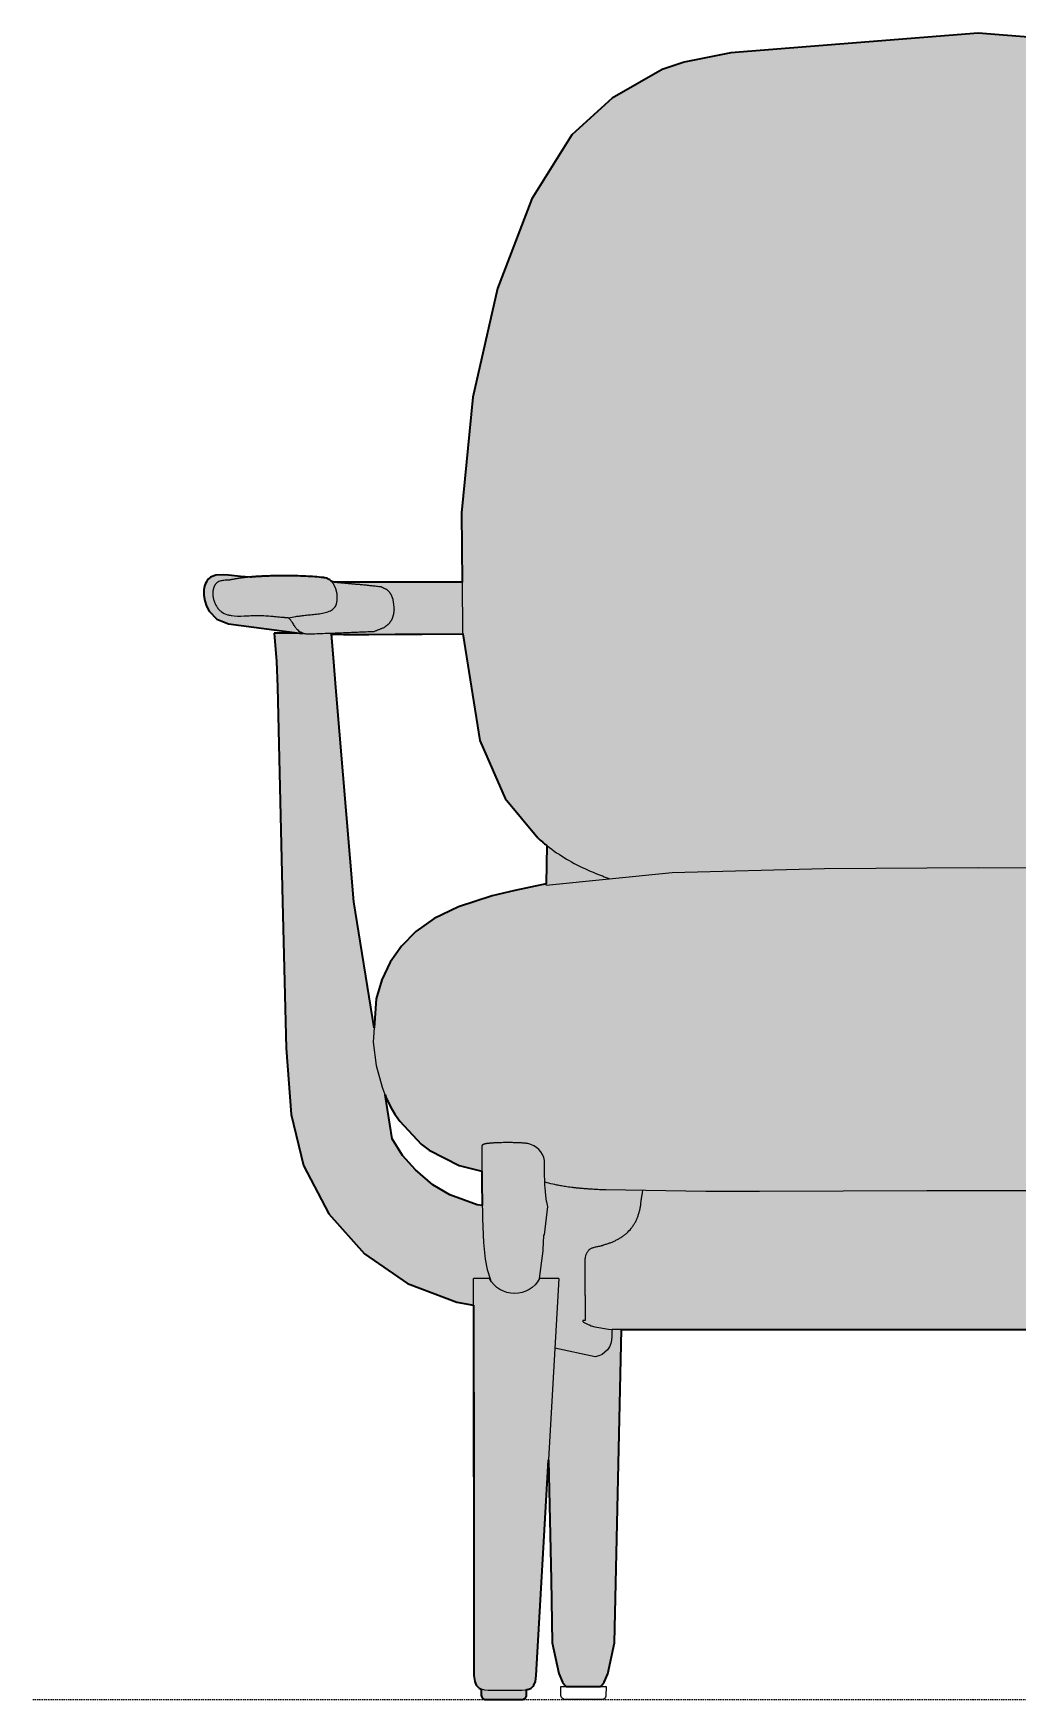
# Model space of a CAD drawing. Header units: millimetres. Extents: x 0 to 2534, y -1316 to 829.
# Drawn here: x 0 to 490, y 0 to 829 of the extents above; entities that cross this region are included whole.
import ezdxf

# ---------------------------------------------------------------- set-up
doc = ezdxf.new("R2010")
doc.units = ezdxf.units.MM
doc.linetypes.add('Dots', pattern=[1, 0, -1])
doc.layers.add('Blocks', color=7, linetype='Continuous')
doc.layers.add('Blocks$Fill', color=7, linetype='Continuous', true_color=0xffffff)
for name, color, linetype, lineweight, true_color in [('Blocks$Inner', 7, 'Continuous', 25, 0x007f00), ('Blocks$Outline', 7, 'Continuous', 35, 0xff3f3f), ('Groud', 7, 'Dots', 25, 0x243775)]:
    doc.layers.add(name, color=color, linetype=linetype, lineweight=lineweight, true_color=true_color)

# ---------------------------------------------------------------- blocks, each defined once
blk = doc.blocks.new('Fred Front')
at = {"layer": 'Blocks$Fill'}
h = blk.add_hatch(color=256, dxfattribs=at)
h.paths.add_polyline_path([(-124.25, 590.84), (-129.96, 648.33), (-142.15, 702.54), (-159.21, 747.09), (-179.12, 778.93), (-199.29, 797.28), (-224.16, 811.41), (-234.98, 815.16), (-258.33, 819.86), (-381.39, 829.49), (-504.45, 819.86), (-527.8, 815.16), (-538.63, 811.41), (-563.49, 797.28), (-583.66, 778.93), (-603.57, 747.09), (-620.64, 702.54), (-632.83, 648.33), (-638.53, 590.84), (-638.21, 556.34), (-701.71, 556.33), (-702.98, 556.47), (-703.02, 556.53), (-704.05, 557.44), (-705.17, 558.06), (-706.25, 558.39), (-706.73, 558.49), (-706.93, 558.52), (-707.21, 558.56), (-711.47, 558.95), (-715.9, 559.23), (-721.31, 559.43), (-726.33, 559.48), (-731.84, 559.41), (-739.21, 559.12), (-743.2, 558.84), (-743.71, 558.8), (-754.46, 559.83), (-756.94, 560), (-760.74, 559.73), (-763.44, 558.68), (-764.52, 557.77), (-765.01, 557.17), (-765.45, 556.47), (-765.85, 555.65), (-766.18, 554.71), (-766.45, 553.65), (-766.62, 552.47), (-766.7, 551.2), (-766.67, 549.87), (-766.25, 547), (-765.38, 544.25), (-764.1, 541.76), (-760.27, 537.9), (-754.39, 535.48), (-719.14, 530.93), (-717.42, 530.73), (-731.71, 530.84), (-730.56, 516.82), (-729.99, 504.12), (-725.76, 324.31), (-723.18, 291.34), (-717.03, 265.81), (-704.54, 241.8), (-686.84, 221.95), (-665.39, 207.09), (-640.81, 197.85), (-632.49, 196.37), (-632.31, 11.98), (-631.85, 9.07), (-631.13, 7.27), (-630.71, 6.67), (-630.22, 6.15), (-629.69, 5.73), (-628.7, 5.23), (-628.71, 2.2), (-628.62, 1.76), (-628.43, 1.29), (-628.15, 0.86), (-627.81, 0.51), (-627.43, 0.25), (-626.97, 0.07), (-626.27, -0.02), (-608.47, 0.02), (-607.74, 0.12), (-607.32, 0.32), (-606.95, 0.6), (-606.63, 0.98), (-606.38, 1.41), (-606.23, 1.83), (-606.12, 2.6), (-606.17, 4.86), (-606.17, 4.86), (-606.17, 4.86), (-606.17, 4.86), (-606.17, 4.86), (-606.17, 4.86), (-606.17, 4.86), (-606.17, 4.86), (-606.17, 4.86), (-606.17, 4.86), (-606.17, 4.86), (-606.17, 4.86), (-606.17, 4.86), (-606.17, 4.86), (-606.17, 4.86), (-606.17, 4.86), (-606.17, 4.86), (-606.17, 4.86), (-606.17, 4.86), (-606.17, 4.86), (-606.17, 4.86), (-606.17, 4.86), (-606.17, 4.86), (-606.17, 4.86), (-606.17, 4.86), (-606.17, 4.86), (-606.17, 4.86), (-606.17, 4.86), (-606.17, 4.86), (-606.17, 4.86), (-606.17, 4.86), (-606.17, 4.86), (-606.17, 4.86), (-606.17, 4.86), (-606.17, 4.86), (-606.17, 4.86), (-606.17, 4.86), (-606.17, 4.86), (-606.17, 4.86), (-606.17, 4.86), (-606.17, 4.86), (-606.17, 4.86), (-606.17, 4.86), (-606.17, 4.86), (-606.17, 4.86), (-606.17, 4.86), (-606.17, 4.86), (-606.17, 4.86), (-606.17, 4.86), (-606.18, 4.86), (-606.18, 4.86), (-606.18, 4.86), (-606.18, 4.86), (-606.19, 4.87), (-606.19, 4.87), (-606.21, 4.87), (-606.24, 4.87), (-606.29, 4.87), (-604.98, 5.2), (-603.92, 5.73), (-603.39, 6.15), (-602.89, 6.67), (-602.47, 7.27), (-601.75, 9.07), (-601.29, 11.98), (-595.25, 119.21), (-593.44, 28.3), (-590.02, 12.94), (-588.24, 8.76), (-587.32, 7.37), (-586.41, 6.48), (-584.2, 6.48), (-579.5, 6.48), (-569.38, 6.48), (-568.45, 7.36), (-567.52, 8.74), (-565.75, 12.84), (-562.35, 28.34), (-558.97, 184.23), (-203.82, 184.23), (-200.43, 28.34), (-197.03, 12.84), (-195.26, 8.74), (-194.33, 7.36), (-193.41, 6.48), (-178.58, 6.48), (-176.37, 6.48), (-175.46, 7.37), (-174.54, 8.76), (-172.76, 12.94), (-169.34, 28.3), (-168.83, 59.68), (-167.53, 119.19), (-161.49, 11.98), (-161.03, 9.06), (-160.31, 7.27), (-159.89, 6.67), (-159.4, 6.15), (-158.86, 5.72), (-157.8, 5.19), (-156.51, 4.87), (-156.57, 4.87), (-156.59, 4.87), (-156.6, 4.87), (-156.6, 4.86), (-156.6, 4.86), (-156.61, 4.86), (-156.61, 4.86), (-156.61, 4.86), (-156.61, 4.86), (-156.61, 4.86), (-156.61, 4.86), (-156.61, 4.86), (-156.61, 4.86), (-156.61, 4.86), (-156.61, 4.86), (-156.61, 4.86), (-156.61, 4.86), (-156.61, 4.86), (-156.61, 4.86), (-156.61, 4.86), (-156.61, 4.86), (-156.61, 4.86), (-156.61, 4.86), (-156.61, 4.86), (-156.61, 4.86), (-156.61, 4.86), (-156.61, 4.86), (-156.61, 4.86), (-156.61, 4.86), (-156.61, 4.86), (-156.61, 4.86), (-156.61, 4.86), (-156.61, 4.86), (-156.61, 4.86), (-156.61, 4.86), (-156.61, 4.86), (-156.61, 4.86), (-156.61, 4.86), (-156.61, 4.86), (-156.61, 4.86), (-156.61, 4.86), (-156.61, 4.86), (-156.61, 4.86), (-156.61, 4.86), (-156.61, 4.86), (-156.61, 4.86), (-156.61, 4.86), (-156.61, 4.86), (-156.61, 4.86), (-156.61, 4.86), (-156.61, 4.86), (-156.61, 4.86), (-156.61, 4.86), (-156.61, 4.86), (-156.61, 4.86), (-156.61, 4.86), (-156.67, 2.6), (-156.56, 1.83), (-156.4, 1.41), (-156.15, 0.98), (-155.83, 0.6), (-155.46, 0.32), (-155.04, 0.12), (-154.31, 0.02), (-136.51, -0.02), (-135.81, 0.07), (-135.35, 0.25), (-134.97, 0.51), (-134.63, 0.86), (-134.35, 1.29), (-134.16, 1.76), (-134.07, 2.2), (-134.06, 3.78), (-134.08, 5.23), (-133.09, 5.73), (-132.56, 6.15), (-132.07, 6.67), (-131.65, 7.27), (-130.93, 9.06), (-130.47, 11.98), (-130.3, 196.37), (-121.98, 197.85), (-97.39, 207.09), (-75.94, 221.95), (-58.24, 241.8), (-45.75, 265.81), (-39.6, 291.34), (-37.03, 324.31), (-35.3, 397.17), (-32.23, 516.82), (-31.07, 530.84), (-45.36, 530.73), (-8.39, 535.48), (-2.51, 537.9), (1.32, 541.76), (2.6, 544.25), (3.47, 547), (3.89, 549.87), (3.92, 551.2), (3.84, 552.47), (3.66, 553.65), (3.4, 554.71), (3.07, 555.65), (2.67, 556.47), (2.22, 557.17), (1.74, 557.77), (0.66, 558.68), (-2.04, 559.73), (-5.84, 560), (-8.33, 559.83), (-14.31, 559.17), (-19.07, 558.8), (-19.58, 558.84), (-25.59, 559.23), (-31.88, 559.43), (-41.47, 559.43), (-46.88, 559.23), (-51.31, 558.95), (-55.58, 558.56), (-55.6, 558.56), (-56.06, 558.49), (-56.53, 558.39), (-57.61, 558.06), (-58.74, 557.44), (-59.76, 556.53), (-59.85, 556.41), (-60.75, 556.33), (-124.58, 556.34)], flags=0)
h.paths.add_polyline_path([(-162.23, 428.99), (-145.97, 448.6), (-133.32, 477.42), (-124.94, 530.56), (-65.54, 530.19), (-59.56, 530.42), (-70.71, 397.22), (-80.85, 334.44), (-81.86, 348.8), (-84.63, 358.36), (-88.78, 367.11), (-94.36, 375.1), (-101.54, 382.33), (-110.71, 388.81), (-122.72, 394.6), (-139.56, 400.09), (-150.79, 402.83), (-166.37, 406.12), (-166.75, 425.16), (-164.57, 426.94), (-162.45, 428.79)], flags=0)
h.paths.add_polyline_path([(-86.25, 301.05), (-89.78, 279.18), (-94.97, 270.87), (-101.35, 263.65), (-110.02, 256.29), (-118.47, 251.23), (-132.07, 246.35), (-134.6, 245.93), (-134.39, 263.08), (-123.07, 265.84), (-108.2, 273.55), (-104.27, 276.51), (-93.54, 287.89), (-91.13, 291.48), (-88.84, 295.47), (-86.69, 299.92)], flags=0)
h.paths.add_polyline_path([(-654.57, 273.54), (-639.71, 265.84), (-628.39, 263.08), (-628.18, 245.93), (-630.71, 246.35), (-644.32, 251.23), (-652.76, 256.29), (-661.43, 263.65), (-667.81, 270.87), (-673.01, 279.18), (-676.53, 301.05), (-676.09, 299.92), (-673.95, 295.47), (-671.66, 291.48), (-669.24, 287.89), (-658.51, 276.51)], flags=0)
h.paths.add_polyline_path([(-637.84, 530.57), (-629.46, 477.42), (-616.81, 448.6), (-600.56, 428.99), (-600.34, 428.79), (-598.22, 426.94), (-596.03, 425.16), (-596.41, 406.12), (-623.22, 400.09), (-640.06, 394.6), (-652.07, 388.81), (-661.24, 382.33), (-668.42, 375.1), (-674.01, 367.11), (-678.15, 358.36), (-680.93, 348.8), (-681.93, 334.44), (-692.07, 397.22), (-701.09, 503.86), (-703.22, 530.42), (-697.24, 530.19), (-684.53, 530.29)], flags=0)
at = {"layer": 'Blocks$Inner'}
for p, q in [((-596.42, 405.49), (-596.03, 425.16)), ((-599.68, 209.66), (-597.95, 223.42)), ((-632.31, 11.98), (-632.5, 209.66))]:
    blk.add_line(p, q, dxfattribs=at)
for points in [[(-638.53, 590.84), (-632.83, 648.33), (-620.64, 702.54), (-603.57, 747.09), (-583.66, 778.93), (-563.49, 797.28), (-538.63, 811.41), (-527.8, 815.16), (-504.45, 819.86), (-381.39, 829.49), (-258.33, 819.86), (-234.98, 815.16), (-224.16, 811.41), (-199.29, 797.28), (-179.12, 778.93), (-159.21, 747.09), (-142.15, 702.54), (-129.96, 648.33), (-124.25, 590.84)], [(-716.87, 530.67), (-719.14, 530.93), (-754.39, 535.48), (-760.27, 537.9), (-764.1, 541.76), (-765.38, 544.25), (-766.25, 547), (-766.67, 549.87), (-766.7, 551.2), (-766.62, 552.47), (-766.45, 553.65), (-766.18, 554.71), (-765.85, 555.65), (-765.45, 556.47), (-765.01, 557.17), (-764.52, 557.77), (-763.44, 558.68), (-760.74, 559.73), (-756.94, 560), (-754.46, 559.83), (-748.47, 559.17), (-743.71, 558.8)], [(-638, 556.34), (-702.09, 556.33)], [(-632.48, 196.37), (-640.81, 197.85), (-665.39, 207.09), (-686.84, 221.95), (-704.54, 241.8), (-717.03, 265.81), (-723.18, 291.34), (-725.76, 324.31), (-727.49, 397.17), (-729.99, 504.12), (-730.56, 516.82), (-731.71, 530.84)], [(-731.71, 530.84), (-731.07, 530.84), (-728.94, 530.84), (-725.55, 530.84), (-721.02, 530.84), (-717.04, 530.72)], [(-703.25, 530.76), (-702.05, 516.61), (-701.09, 503.86), (-692.07, 397.22), (-681.93, 334.44)], [(-703.22, 530.42), (-697.24, 530.19), (-684.53, 530.29), (-671.46, 530.35), (-658.01, 530.41), (-637.84, 530.57)], [(-596.42, 405.44), (-533.68, 411.81), (-457.95, 413.67), (-381.39, 414.29), (-304.83, 413.67), (-229.1, 411.81), (-166.36, 405.44)], [(-596.41, 406.12), (-612, 402.83), (-623.22, 400.09), (-640.06, 394.6), (-652.07, 388.81), (-661.24, 382.33), (-668.42, 375.1), (-674.01, 367.11), (-678.15, 358.36), (-680.93, 348.8), (-682.43, 327.24), (-680.95, 315.65), (-678.01, 304.81), (-676.09, 299.92), (-673.95, 295.47), (-671.66, 291.48), (-669.24, 287.89), (-658.51, 276.51), (-654.57, 273.54)], [(-676.53, 301.05), (-673.01, 279.18), (-667.81, 270.87), (-661.43, 263.65), (-652.76, 256.29), (-644.32, 251.23), (-630.71, 246.35), (-628.18, 245.93)], [(-628.45, 275.41), (-628.37, 257.84), (-628.09, 240.4), (-628.06, 239.3), (-627.48, 227.54), (-626.65, 219.32), (-625.75, 214.11), (-624.13, 208.96)], [(-654.57, 273.54), (-639.71, 265.84), (-628.39, 263.08)], [(-597.29, 231.45), (-595.63, 245.47), (-595.78, 246.08), (-596.13, 247.84), (-596.15, 247.91), (-596.58, 250.94), (-596.9, 254.69), (-596.97, 256.17), (-597.07, 258.6), (-597.14, 260.93), (-597.2, 264.08), (-597.26, 268.3)], [(-196.11, 253.72), (-245.81, 252.95), (-260.66, 252.97), (-261.55, 252.97), (-263.55, 252.98), (-272.57, 253.01), (-355.81, 253.24), (-381.39, 253.21), (-406.97, 253.24), (-490.21, 253.01), (-499.23, 252.98), (-501.24, 252.97), (-502.12, 252.97), (-516.97, 252.95), (-566.68, 253.72)], [(-590.16, 209.66), (-601.29, 11.98), (-601.75, 9.07), (-602.47, 7.27), (-602.89, 6.67), (-603.39, 6.15), (-603.92, 5.73), (-604.98, 5.2), (-606.7, 4.76), (-608.44, 4.57), (-625.17, 4.57), (-626.9, 4.76), (-628.63, 5.2), (-629.69, 5.73), (-630.22, 6.15), (-630.71, 6.67), (-631.13, 7.27), (-631.85, 9.07), (-632.31, 11.98)], [(-577.75, 187.92), (-575.46, 186.72), (-574.9, 186.49), (-574, 186.15), (-572.11, 185.52), (-565.31, 184.43), (-563.61, 184.24)], [(-199.18, 184.23), (-381.39, 184.23), (-563.61, 184.23)], [(-558.97, 184.24), (-562.35, 28.34)], [(-572, 170.7), (-592.11, 174.97)], [(-586.41, 6.48), (-587.32, 7.37), (-588.24, 8.76), (-590.02, 12.94), (-593.44, 28.3), (-593.96, 59.68), (-595.26, 119.5)], [(-569.38, 6.48), (-568.45, 7.36), (-567.52, 8.74), (-565.75, 12.84), (-562.35, 28.34)], [(-626.03, -0.03), (-626.27, -0.02), (-626.97, 0.07), (-627.43, 0.25), (-627.81, 0.51), (-628.15, 0.86), (-628.43, 1.29), (-628.62, 1.76), (-628.71, 2.2), (-628.72, 3.78), (-628.7, 5.23)], [(-626.27, -0.02), (-608.47, 0.02), (-607.74, 0.12), (-607.32, 0.32), (-606.95, 0.6), (-606.63, 0.98), (-606.38, 1.41), (-606.23, 1.83), (-606.12, 2.6), (-606.17, 4.86)], [(-566.56, 6.48), (-566.69, 1.66), (-566.91, 1.19), (-567.22, 0.77), (-567.6, 0.44), (-568.02, 0.21), (-568.45, 0.08), (-569.23, 0.01), (-586.42, 0.01), (-587.04, 0.05), (-587.6, 0.19), (-588, 0.4), (-588.36, 0.7), (-588.68, 1.08), (-588.92, 1.54), (-589.07, 2.03), (-589.15, 3.13), (-589.1, 6.48)]]:
    blk.add_lwpolyline(points, dxfattribs=at)
for centre, radius, start, end in [((-607.33, 266.77), 10.19, 8.61111, 79.76734), ((-577.44, 188.6), 0.737, 168.49898, 240.96189)]:
    blk.add_arc(centre, radius, start, end, dxfattribs=at)
at = {"layer": 'Blocks$Inner', "extrusion": (0, 0, -1)}
for centre, radius, start, end in [((612.1, 216.12), 14, 207.48536, 332.51464), ((573.37, 180.24), 9.63, 176.67038, 261.8061)]:
    blk.add_arc(centre, radius, start, end, dxfattribs=at)
at = {"layer": 'Blocks$Inner'}
for points, degree in [([(-638.53, 590.84), (-637.97, 531.4)], 1), ([(-749.99, 558.06), (-754.21, 557.28)], 1), ([(-748.39, 558.29), (-749.99, 558.06)], 1), ([(-747.57, 558.39), (-748.39, 558.29)], 1), ([(-746.72, 558.49), (-747.57, 558.39)], 1), ([(-745.86, 558.59), (-746.72, 558.49)], 1), ([(-744.99, 558.68), (-745.86, 558.59)], 1), ([(-744.11, 558.76), (-744.99, 558.68)], 1), ([(-743.2, 558.84), (-744.11, 558.76)], 1), ([(-742.21, 558.92), (-743.2, 558.84)], 1), ([(-741.21, 559), (-742.21, 558.92)], 1), ([(-740.21, 559.06), (-741.21, 559)], 1), ([(-739.21, 559.12), (-740.21, 559.06)], 1), ([(-737.19, 559.23), (-739.21, 559.12)], 1), ([(-735.98, 559.28), (-737.19, 559.23)], 1), ([(-735.14, 559.31), (-735.98, 559.28)], 1), ([(-731.84, 559.41), (-735.14, 559.31)], 1), ([(-730.9, 559.43), (-731.84, 559.41)], 1), ([(-726.33, 559.48), (-730.9, 559.43)], 1), ([(-721.31, 559.43), (-726.33, 559.48)], 1), ([(-715.9, 559.23), (-721.31, 559.43)], 1), ([(-711.47, 558.95), (-715.9, 559.23)], 1), ([(-707.21, 558.56), (-711.47, 558.95)], 1), ([(-707.18, 558.56), (-707.21, 558.56)], 1), ([(-707.11, 558.55), (-707.18, 558.56)], 1), ([(-707.03, 558.53), (-707.11, 558.55)], 1), ([(-706.93, 558.52), (-707.03, 558.53)], 1), ([(-706.73, 558.49), (-706.93, 558.52)], 1), ([(-706.25, 558.39), (-706.73, 558.49)], 1), ([(-705.17, 558.06), (-706.25, 558.39)], 1), ([(-704.05, 557.44), (-705.17, 558.06)], 1), ([(-703.02, 556.53), (-704.05, 557.44)], 1), ([(-702.1, 555.3), (-703.02, 556.53)], 1), ([(-702.98, 556.47), (-700.1, 556.16)], 1), ([(-700.1, 556.16), (-699.63, 556.12)], 1), ([(-699.63, 556.12), (-698.92, 556.06)], 1), ([(-698.92, 556.06), (-697.9, 555.96)], 1), ([(-697.9, 555.96), (-692.42, 555.43)], 1), ([(-762.26, 551.25), (-762.27, 551.02)], 1), ([(-762.27, 551.02), (-762.27, 550.75)], 1), ([(-762.27, 550.75), (-762.27, 550.57)], 1), ([(-762.27, 550.57), (-762.25, 550.29)], 1), ([(-701.05, 553.11), (-702.1, 555.3)], 1), ([(-700.43, 550.67), (-701.05, 553.11)], 1), ([(-700.31, 549.32), (-700.43, 550.67)], 1), ([(-700.31, 547.72), (-700.31, 549.32)], 1), ([(-692.42, 555.43), (-687.73, 555.09)], 1), ([(-687.73, 555.09), (-678.51, 554.04)], 1), ([(-678.51, 554.04), (-675.71, 552.64)], 1), ([(-675.71, 552.64), (-674.54, 551.53)], 1), ([(-674.54, 551.53), (-673.51, 549.94)], 1), ([(-673.51, 549.94), (-672.67, 547.84)], 1), ([(-672.67, 547.84), (-672.06, 542.78)], 1), ([(-733.53, 539.39), (-732.76, 539.33), (-731.24, 539.2), (-728.98, 538.98), (-727.5, 538.83), (-726.76, 538.77)], 3), ([(-672.35, 540.34), (-673.03, 538.11)], 1), ([(-672.06, 542.78), (-672.35, 540.34)], 1), ([(-726.76, 538.77), (-724.5, 538.57)], 1), ([(-682.12, 531.6), (-714.45, 530.32)], 1), ([(-677.14, 533.58), (-682.12, 531.6)], 1), ([(-674.82, 535.39), (-677.14, 533.58)], 1), ([(-673.5, 537.16), (-674.82, 535.39)], 1), ([(-673.03, 538.11), (-673.5, 537.16)], 1), ([(-637.97, 531.4), (-629.46, 477.42)], 1), ([(-629.46, 477.42), (-616.81, 448.6)], 1), ([(-616.81, 448.6), (-600.56, 428.99)], 1), ([(-597.95, 223.42), (-597.94, 223.52), (-597.93, 223.72), (-597.9, 224.02), (-597.88, 224.31), (-597.87, 224.51), (-597.78, 226.34)], 3), ([(-632.5, 209.66), (-632.5, 209.66), (-632.49, 209.66), (-632.48, 209.66)], 3), ([(-590.17, 209.66), (-590.16, 209.66), (-590.16, 209.66), (-590.16, 209.66)], 3), ([(-577.02, 201.13), (-577.02, 200.48), (-577.02, 199.15), (-577.02, 197.81), (-577.02, 197.13)], 3), ([(-577.8, 187.96), (-577.79, 187.95), (-577.77, 187.93), (-577.75, 187.92)], 3), ([(-566.59, 6.48), (-566.57, 6.48), (-566.56, 6.48), (-566.56, 6.48)], 3)]:
    blk.add_open_spline(points, degree=degree, dxfattribs=at)
for points, knots in [([(-754.21, 557.28), (-754.51, 557.29), (-755.52, 557.29), (-757.21, 557.18), (-759, 556.73), (-760.19, 556.03), (-760.69, 555.58), (-760.9, 555.33)], [11.1194428, 11.1194428, 11.1194428, 11.1194428, 11.142985, 11.1985406, 11.2540961, 11.2818739, 11.3096517, 11.3096517, 11.3096517, 11.3096517]), ([(-761.94, 548.09), (-761.9, 547.96), (-761.72, 547.23), (-761.29, 545.96), (-760.48, 544.34), (-759.43, 542.86), (-757.7, 541.18), (-755.52, 540.18), (-753.77, 539.8), (-753.17, 539.71)], [21.8748048, 21.8748048, 21.8748048, 21.8748048, 21.9002051, 22.0113162, 22.1224273, 22.2335384, 22.3446496, 22.5668718, 22.6779829, 22.6779829, 22.6779829, 22.6779829]), ([(-724.5, 538.57), (-723.42, 538.79), (-721.62, 539.1), (-718.75, 539.5), (-716.37, 539.79), (-713.7, 540.09), (-710.71, 540.38), (-707.65, 540.78), (-704.86, 541.48), (-702.58, 542.63), (-700.68, 544.74), (-700.26, 547.07), (-700.31, 547.72)], [0.225, 0.225, 0.225, 0.225, 0.3916667, 0.475, 0.5583333, 0.6416667, 0.725, 0.8083333, 0.8916667, 0.975, 1.0583333, 1.1843951, 1.1843951, 1.1843951, 1.1843951]), ([(-753.17, 539.71), (-751.06, 539.36), (-747.75, 539.39), (-743.4, 539.62), (-740.12, 539.71), (-736.81, 539.62), (-734.62, 539.48), (-733.53, 539.39)], [22.677983, 22.677983, 22.677983, 22.677983, 23.011316, 23.177983, 23.34465, 23.511316, 23.677983, 23.677983, 23.677983, 23.677983]), ([(-714.45, 530.32), (-714.84, 530.34), (-715.95, 530.42), (-717.64, 530.82), (-719.4, 531.83), (-720.57, 532.95), (-721.43, 534.17), (-722.55, 536.1), (-723.65, 537.69), (-724.5, 538.57)], [0, 0, 0, 0, 0.025, 0.075, 0.125, 0.15, 0.175, 0.2, 0.225, 0.225, 0.225, 0.225]), ([(-600.56, 428.99), (-600.48, 428.93), (-597.55, 426.26), (-588.29, 419), (-576.47, 413.03), (-567.8, 409.78), (-566.53, 409.32), (-565.91, 409.1), (-565.29, 408.88), (-564.66, 408.66)], [0.4404236, 0.4404236, 0.4404236, 0.4404236, 0.4411765, 0.4705882, 0.5294118, 0.5394203, 0.5394203, 0.5394203, 0.5443377, 0.5443377, 0.5443377, 0.5443377]), ([(-605.52, 276.8), (-605.59, 276.81), (-605.85, 276.85), (-606.31, 276.91), (-606.92, 276.98), (-607.56, 277.03), (-608.23, 277.08), (-608.93, 277.11), (-609.54, 277.14), (-609.99, 277.16), (-610.24, 277.17), (-610.44, 277.18), (-610.64, 277.19), (-610.91, 277.2), (-611.39, 277.22), (-612.13, 277.24), (-613.05, 277.26), (-614.32, 277.28), (-615.93, 277.29), (-617.73, 277.27), (-619.45, 277.23), (-620.92, 277.17), (-622.02, 277.12), (-622.8, 277.07), (-623.41, 277.03), (-623.85, 276.99), (-624.17, 276.96), (-624.47, 276.94), (-624.85, 276.9), (-625.29, 276.86), (-625.78, 276.8), (-626.35, 276.72), (-626.84, 276.63), (-627.26, 276.5), (-627.54, 276.4), (-627.79, 276.28), (-628.06, 276.11), (-628.31, 275.88), (-628.41, 275.63), (-628.43, 275.47), (-628.44, 275.44)], [56.9156911, 56.9156911, 56.9156911, 56.9156911, 56.9215202, 56.9371452, 56.9527702, 56.9683952, 56.9840202, 56.9996452, 57.0152702, 57.0230827, 57.026989, 57.0308952, 57.0348015, 57.0387077, 57.0465202, 57.0621452, 57.0777702, 57.0933952, 57.1246452, 57.1558952, 57.1871452, 57.2183952, 57.2340202, 57.2496452, 57.2652702, 57.2730827, 57.2808952, 57.2887077, 57.2965202, 57.3121452, 57.3277702, 57.3433952, 57.3746452, 57.3902702, 57.4058952, 57.4215202, 57.4371452, 57.4683952, 57.4996452, 57.50715, 57.50715, 57.50715, 57.50715]), ([(-566.68, 253.72), (-567.78, 253.76), (-569.9, 253.84), (-572.79, 253.99), (-575.29, 254.15), (-577.46, 254.32), (-579.41, 254.49), (-581.25, 254.67), (-583, 254.87), (-584.58, 255.07), (-586.04, 255.27), (-587.42, 255.48), (-588.71, 255.69), (-590.31, 255.98), (-592.87, 256.5), (-595.18, 257.08), (-596.66, 257.52), (-597.06, 257.64)], [14.5, 14.5, 14.5, 14.5, 14.5147059, 14.5294118, 14.5441176, 14.5588235, 14.5735294, 14.5882353, 14.6029412, 14.6176471, 14.6323529, 14.6470588, 14.6617647, 14.6764706, 14.7058824, 14.7647059, 14.7869676, 14.7869676, 14.7869676, 14.7869676]), ([(-570.54, 225.62), (-570.4, 225.65), (-569.97, 225.73), (-569.39, 225.86), (-568.9, 225.99), (-568.63, 226.07), (-568.43, 226.14), (-568.23, 226.2), (-567.96, 226.29), (-567.5, 226.45), (-566.82, 226.66), (-566.02, 226.92), (-564.94, 227.28), (-563.88, 227.66), (-562.84, 228.09), (-562.09, 228.45), (-561.34, 228.83), (-560.34, 229.37), (-559.11, 230.08), (-557.71, 231.03), (-555.98, 232.44), (-554.44, 234.09), (-553.08, 235.91), (-552.19, 237.33), (-551.43, 238.82), (-550.79, 240.39), (-550.35, 241.73), (-550.03, 242.82), (-549.85, 243.49), (-549.71, 244.04), (-549.59, 244.59), (-549.42, 245.56), (-549.25, 246.97), (-549.1, 248.39), (-548.97, 249.36), (-548.89, 249.91), (-548.81, 250.32), (-548.74, 250.73), (-548.64, 251.27), (-548.49, 252.12), (-548.36, 252.83), (-548.27, 253.28)], [0.1691758, 0.1691758, 0.1691758, 0.1691758, 0.175, 0.1875, 0.19375, 0.196875, 0.2, 0.203125, 0.20625, 0.2125, 0.225, 0.2375, 0.25, 0.275, 0.2875, 0.3, 0.3125, 0.325, 0.35, 0.375, 0.4, 0.45, 0.475, 0.5, 0.525, 0.55, 0.575, 0.5875, 0.6, 0.60625, 0.6125, 0.625, 0.65, 0.675, 0.6875, 0.69375, 0.7, 0.70625, 0.7125, 0.725, 0.7458877, 0.7458877, 0.7458877, 0.7458877]), ([(-597.78, 226.34), (-597.78, 226.71), (-597.78, 227.23), (-597.77, 227.86), (-597.75, 228.15), (-597.74, 228.32)], [14.90707704, 14.90707704, 14.90707704, 14.90707704, 14.94874371, 14.96957704, 14.98866036, 14.98866036, 14.98866036, 14.98866036]), ([(-597.74, 228.32), (-597.73, 228.47), (-597.7, 228.75), (-597.64, 229.28), (-597.58, 229.88), (-597.56, 230.36), (-597.55, 230.7), (-597.53, 230.93), (-597.52, 231.11), (-597.51, 231.26), (-597.51, 231.35), (-597.5, 231.42), (-597.45, 231.44), (-597.35, 231.45), (-597.29, 231.45)], [14.9886604, 14.9886604, 14.9886604, 14.9886604, 15.0094937, 15.030327, 15.0719937, 15.1136604, 15.1344937, 15.155327, 15.1761604, 15.1969937, 15.217827, 15.2386604, 15.280327, 15.3219937, 15.3219937, 15.3219937, 15.3219937]), ([(-576.67, 220.86), (-576.61, 221.1), (-576.45, 221.6), (-576.16, 222.31), (-575.79, 222.97), (-575.42, 223.47), (-575.14, 223.8), (-574.97, 223.97), (-574.83, 224.1), (-574.7, 224.22), (-574.5, 224.38), (-574.13, 224.62), (-573.63, 224.86), (-573.21, 225), (-573.04, 225.06)], [0.03338737, 0.03338737, 0.03338737, 0.03338737, 0.04472753, 0.05722753, 0.06972753, 0.08222753, 0.08847753, 0.09160253, 0.09472753, 0.09785253, 0.10097753, 0.10722753, 0.11972753, 0.12753175, 0.12753175, 0.12753175, 0.12753175]), ([(-573.01, 225.07), (-572.92, 225.09), (-572.56, 225.2), (-571.9, 225.36), (-571.18, 225.5), (-570.75, 225.58), (-570.62, 225.6)], [0.13333333, 0.13333333, 0.13333333, 0.13333333, 0.1375, 0.15, 0.1625, 0.16805482, 0.16805482, 0.16805482, 0.16805482]), ([(-577.02, 218.03), (-577.01, 218.71), (-576.95, 219.55), (-576.8, 220.32), (-576.67, 220.86)], [0, 0, 0, 0, 0.025, 0.03338737, 0.03338737, 0.03338737, 0.03338737]), ([(-577.02, 201.14), (-577.02, 202.45), (-577.02, 205.03), (-577.02, 207.6), (-577.02, 218.03)], [-0.399475, -0.399475, -0.399475, -0.399475, -0.2, 0, 0, 0, 0]), ([(-632.29, 209.66), (-632.4, 209.66), (-632.48, 209.67), (-632.5, 209.67), (-632.49, 209.66)], [0.4999916, 0.4999916, 0.4999916, 0.4999916, 0.5999916, 0.6469889, 0.6469889, 0.6469889, 0.6469889]), ([(-624.52, 209.66), (-625.45, 209.66), (-627.2, 209.66), (-629.33, 209.67), (-630.87, 209.66), (-631.84, 209.66), (-632.18, 209.66), (-632.29, 209.66)], [0, 0, 0, 0, 0.1, 0.2, 0.3, 0.4, 0.4999916, 0.4999916, 0.4999916, 0.4999916]), ([(-590.16, 209.66), (-590.15, 209.66), (-590.29, 209.66), (-590.7, 209.66), (-591.3, 209.65), (-592.16, 209.67), (-593.07, 209.68), (-594.33, 209.62), (-595.94, 209.57), (-597.73, 209.6), (-599.02, 209.63), (-599.68, 209.66)], [0.3597564, 0.3597564, 0.3597564, 0.3597564, 0.444443, 0.5555541, 0.6666652, 0.7222207, 0.7777763, 0.8333318, 0.8888874, 0.944443, 0.9999985, 0.9999985, 0.9999985, 0.9999985]), ([(-577.02, 197.11), (-577.02, 196.44), (-577.02, 195.05), (-577.02, 193.61), (-577.02, 192.88)], [0.6007751, 0.6007751, 0.6007751, 0.6007751, 0.7, 0.7995948, 0.7995948, 0.7995948, 0.7995948]), ([(-577.02, 192.87), (-577.02, 192.5), (-577.02, 191.77), (-577.02, 190.31), (-577.02, 189.3), (-577.02, 188.7)], [0.8, 0.8, 0.8, 0.8, 0.85, 0.9, 1, 1, 1, 1]), ([(-577.02, 188.7), (-577.06, 188.72), (-577.16, 188.72), (-577.38, 188.68), (-577.6, 188.68), (-577.87, 188.69), (-578.06, 188.72), (-578.17, 188.75)], [1, 1, 1, 1, 1.1875, 1.35, 1.5, 1.7, 2, 2, 2, 2]), ([(-563.61, 184.24), (-563.63, 183.12), (-563.68, 181.96), (-563.75, 180.88), (-563.76, 180.8)], [17.73733149, 17.73733149, 17.73733149, 17.73733149, 17.75197109, 17.75313721, 17.75313721, 17.75313721, 17.75313721]), ([(-589.1, 6.48), (-589.08, 6.48), (-588.93, 6.48), (-588.29, 6.48), (-587.39, 6.48), (-586.23, 6.48), (-585.07, 6.48), (-584.2, 6.48)], [0.6, 0.6, 0.6, 0.6, 0.7, 0.8, 0.85, 0.9, 1, 1, 1, 1]), ([(-584.2, 6.48), (-582.81, 6.48), (-580.37, 6.48), (-576.94, 6.48), (-575.3, 6.48), (-574.5, 6.48)], [1, 1, 1, 1, 1.5, 1.75, 2, 2, 2, 2]), ([(-574.5, 6.48), (-573.19, 6.48), (-571.23, 6.48), (-569.23, 6.48), (-567.77, 6.48), (-566.82, 6.48), (-566.65, 6.48), (-566.59, 6.48)], [2, 2, 2, 2, 2.25, 2.375, 2.5, 2.75, 3, 3, 3, 3])]:
    blk.add_open_spline(points, degree=3, knots=knots, dxfattribs=at)
for points, weights in [([(-760.9, 555.33), (-762.08, 553.46), (-762.26, 551.25)], [1, 0.971199370036, 1]), ([(-762.25, 550.29), (-762.24, 549.17), (-761.94, 548.09)], [1, 0.991431599674, 1])]:
    blk.add_rational_spline(points, weights, degree=2, dxfattribs=at)
at = {"layer": 'Blocks$Outline'}
for points in [[(-124.25, 590.84), (-129.96, 648.33), (-142.15, 702.54), (-159.21, 747.09), (-179.12, 778.93), (-199.29, 797.28), (-224.16, 811.41), (-234.98, 815.16), (-258.33, 819.86), (-381.39, 829.49), (-504.45, 819.86), (-527.8, 815.16), (-538.63, 811.41), (-563.49, 797.28), (-583.66, 778.93), (-603.57, 747.09), (-620.64, 702.54), (-632.83, 648.33), (-638.53, 590.84)], [(-638.53, 590.84), (-638.21, 556.34)], [(-743.71, 558.8), (-748.47, 559.17), (-754.46, 559.83), (-756.94, 560), (-760.74, 559.73), (-763.44, 558.68), (-764.52, 557.77), (-765.01, 557.17), (-765.45, 556.47), (-765.85, 555.65), (-766.18, 554.71), (-766.45, 553.65), (-766.62, 552.47), (-766.7, 551.2), (-766.67, 549.87), (-766.25, 547), (-765.38, 544.25), (-764.1, 541.76), (-760.27, 537.9), (-754.39, 535.48), (-719.14, 530.93), (-717.42, 530.73)], [(-638.21, 556.34), (-701.71, 556.33)], [(-717.42, 530.73), (-721.02, 530.84), (-725.55, 530.84), (-728.94, 530.84), (-731.07, 530.84), (-731.71, 530.84)], [(-731.71, 530.84), (-730.56, 516.82), (-729.99, 504.12), (-727.49, 397.17), (-725.76, 324.31), (-723.18, 291.34), (-717.03, 265.81), (-704.54, 241.8), (-686.84, 221.95), (-665.39, 207.09), (-640.81, 197.85), (-632.49, 196.37)], [(-703.22, 530.42), (-697.24, 530.19), (-684.53, 530.29), (-671.46, 530.35), (-658.01, 530.41), (-637.84, 530.57)], [(-681.93, 334.44), (-692.07, 397.22), (-701.09, 503.86), (-702.05, 516.61), (-703.22, 530.42)], [(-637.84, 530.57), (-629.46, 477.42), (-616.81, 448.6), (-600.56, 428.99)], [(-596.03, 425.16), (-596.41, 406.12)], [(-596.41, 406.12), (-612, 402.83), (-623.22, 400.09), (-640.06, 394.6), (-652.07, 388.81), (-661.24, 382.33), (-668.42, 375.1), (-674.01, 367.11), (-678.15, 358.36), (-680.93, 348.8), (-681.93, 334.44)], [(-628.18, 245.93), (-630.71, 246.35), (-644.32, 251.23), (-652.76, 256.29), (-661.43, 263.65), (-667.81, 270.87), (-673.01, 279.18), (-676.53, 301.05)], [(-676.53, 301.05), (-676.09, 299.92), (-673.95, 295.47), (-671.66, 291.48), (-669.24, 287.89), (-658.51, 276.51), (-654.57, 273.54)], [(-654.57, 273.54), (-639.71, 265.84), (-628.39, 263.08)], [(-628.39, 263.08), (-628.37, 257.84), (-628.18, 245.93)], [(-562.35, 28.34), (-558.97, 184.23)], [(-558.97, 184.23), (-381.39, 184.23), (-203.82, 184.23)], [(-606.29, 4.87), (-604.98, 5.2), (-603.92, 5.73), (-603.39, 6.15), (-602.89, 6.67), (-602.47, 7.27), (-601.75, 9.07), (-601.29, 11.98), (-595.25, 119.21)], [(-595.25, 119.21), (-593.96, 59.68), (-593.44, 28.3), (-590.02, 12.94), (-588.24, 8.76), (-587.32, 7.37), (-586.41, 6.48)], [(-569.38, 6.48), (-568.45, 7.36), (-567.52, 8.74), (-565.75, 12.84), (-562.35, 28.34)], [(-632.31, 11.98), (-631.85, 9.07), (-631.13, 7.27), (-630.71, 6.67), (-630.22, 6.15), (-629.69, 5.73), (-628.7, 5.23)], [(-628.7, 5.23), (-628.72, 3.78), (-628.71, 2.2), (-628.62, 1.76), (-628.43, 1.29), (-628.15, 0.86), (-627.81, 0.51), (-627.43, 0.25), (-626.97, 0.07), (-626.27, -0.02)], [(-626.27, -0.02), (-608.47, 0.02), (-607.74, 0.12), (-607.32, 0.32), (-606.95, 0.6), (-606.63, 0.98), (-606.38, 1.41), (-606.23, 1.83), (-606.12, 2.6), (-606.17, 4.86)]]:
    blk.add_lwpolyline(points, dxfattribs=at)
for points in [[(-743.2, 558.84), (-743.37, 558.83), (-743.54, 558.81), (-743.71, 558.8)], [(-701.71, 556.33), (-702.13, 556.38), (-702.55, 556.42), (-702.98, 556.47)], [(-632.49, 196.37), (-632.43, 134.9), (-632.37, 73.44), (-632.31, 11.98)]]:
    blk.add_open_spline(points, degree=3, dxfattribs=at)
for points, knots in [([(-702.98, 556.47), (-702.99, 556.49), (-703.01, 556.51), (-703.02, 556.53), (-703.36, 556.83), (-703.7, 557.14), (-704.05, 557.44), (-704.42, 557.65), (-704.8, 557.85), (-705.17, 558.06), (-705.53, 558.17), (-705.89, 558.28), (-706.25, 558.39), (-706.41, 558.43), (-706.57, 558.46), (-706.73, 558.49), (-706.8, 558.5), (-706.87, 558.51), (-706.93, 558.52), (-706.97, 558.53), (-707, 558.53), (-707.03, 558.53), (-707.05, 558.54), (-707.08, 558.54), (-707.11, 558.55), (-707.13, 558.55), (-707.15, 558.55), (-707.18, 558.56), (-707.19, 558.56), (-707.2, 558.56), (-707.21, 558.56), (-708.63, 558.69), (-710.05, 558.82), (-711.47, 558.95), (-712.95, 559.04), (-714.43, 559.14), (-715.9, 559.23), (-717.71, 559.3), (-719.51, 559.36), (-721.31, 559.43), (-722.99, 559.44), (-724.66, 559.46), (-726.33, 559.48), (-727.86, 559.46), (-729.38, 559.45), (-730.9, 559.43), (-731.22, 559.43), (-731.53, 559.42), (-731.84, 559.41), (-732.94, 559.38), (-734.04, 559.35), (-735.14, 559.31), (-735.42, 559.3), (-735.7, 559.29), (-735.98, 559.28), (-736.39, 559.26), (-736.79, 559.25), (-737.19, 559.23), (-737.86, 559.19), (-738.54, 559.16), (-739.21, 559.12), (-739.54, 559.1), (-739.88, 559.08), (-740.21, 559.06), (-740.55, 559.04), (-740.88, 559.02), (-741.21, 559), (-741.54, 558.97), (-741.88, 558.95), (-742.21, 558.92), (-742.54, 558.9), (-742.87, 558.87), (-743.2, 558.84)], [6.132979, 6.132979, 6.132979, 6.132979, 6.184395, 6.184395, 6.184395, 7.184395, 7.184395, 7.184395, 8.184395, 8.184395, 8.184395, 9.184395, 9.184395, 9.184395, 10.184395, 10.184395, 10.184395, 11.184395, 11.184395, 11.184395, 12.184395, 12.184395, 12.184395, 13.184395, 13.184395, 13.184395, 14.184395, 14.184395, 14.184395, 15.184395, 15.184395, 15.184395, 16.184395, 16.184395, 16.184395, 17.184395, 17.184395, 17.184395, 22.597804, 22.597804, 22.597804, 27.617815, 27.617815, 27.617815, 32.187135, 32.187135, 32.187135, 33.126965, 33.126965, 33.126965, 36.428748, 36.428748, 36.428748, 37.269845, 37.269845, 37.269845, 38.478597, 38.478597, 38.478597, 40.501153, 40.501153, 40.501153, 41.505285, 41.505285, 41.505285, 42.506344, 42.506344, 42.506344, 43.505588, 43.505588, 43.505588, 44.504265, 44.504265, 44.504265, 44.504265]), ([(-600.56, 428.99), (-600.48, 428.93), (-599.02, 427.6), (-597.51, 426.33), (-596.03, 425.16)], [0.44042362, 0.44042362, 0.44042362, 0.44042362, 0.44117647, 0.45543188, 0.45543188, 0.45543188, 0.45543188]), ([(-606.17, 4.86), (-606.17, 4.86), (-606.18, 4.87), (-606.21, 4.87), (-606.23, 4.87), (-606.25, 4.87), (-606.29, 4.87)], [0.8885901, 0.8885901, 0.8885901, 0.8885901, 0.9999999, 0.9999999, 0.9999999, 1.0843161, 1.0843161, 1.0843161, 1.0843161]), ([(-586.41, 6.48), (-585.78, 6.48), (-585.03, 6.48), (-584.2, 6.48), (-582.81, 6.48), (-580.37, 6.48), (-576.94, 6.48), (-575.3, 6.48), (-574.5, 6.48), (-573.19, 6.48), (-571.27, 6.48), (-569.79, 6.48), (-569.38, 6.48)], [0.90394, 0.90394, 0.90394, 0.90394, 1, 1, 1, 1.5, 1.75, 2, 2, 2, 2.25, 2.367768, 2.367768, 2.367768, 2.367768])]:
    blk.add_open_spline(points, degree=3, knots=knots, dxfattribs=at)

msp = doc.modelspace()

# ---------------------------------------------------------------- linework, layer by layer
at = {"layer": 'Groud'}
msp.add_lwpolyline([(0, 0), (979.43, 0)], dxfattribs=at)

# ---------------------------------------------------------------- block references
at = {"layer": 'Blocks'}
msp.add_blockref('Fred Front', (851.52, 0), dxfattribs=at)

doc.saveas('drawing.dxf')
